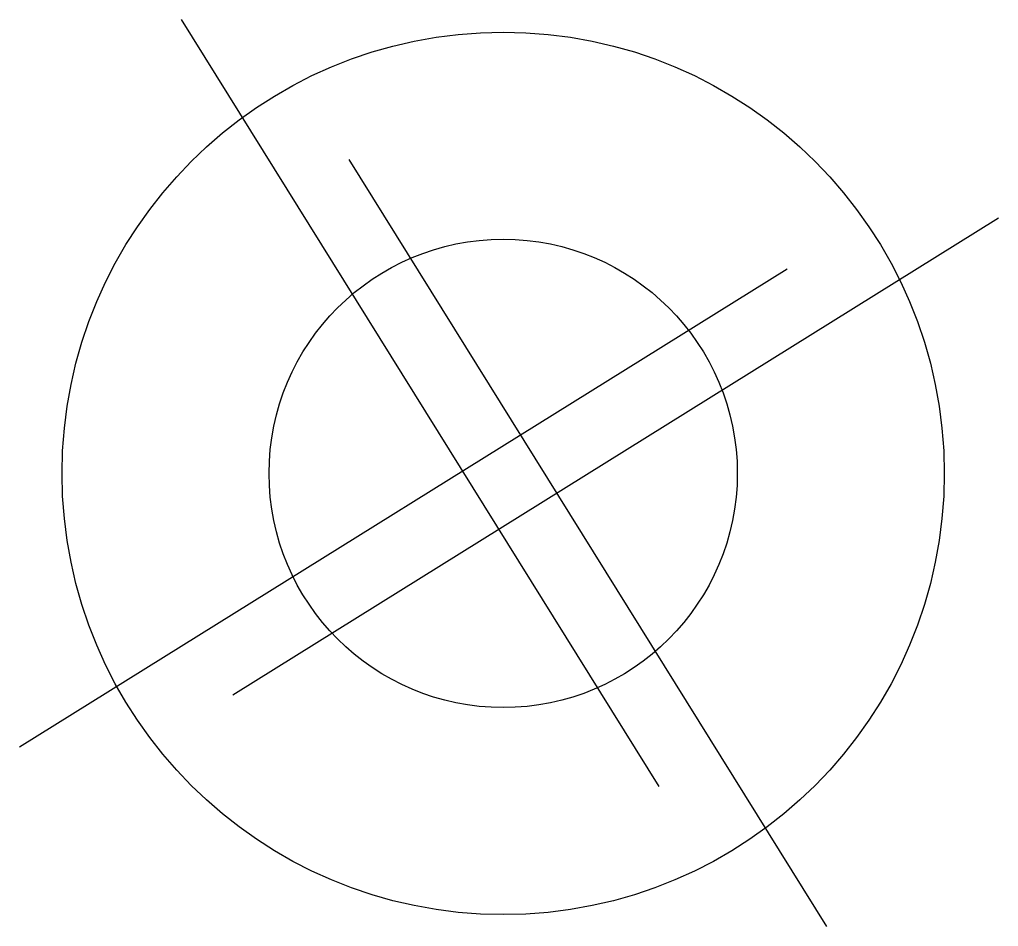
# Model space of a CAD drawing. Header units: metres. Extents: x -0.192 to 0.196, y -0.18 to 0.18.
import ezdxf

# ---------------------------------------------------------------- set-up
doc = ezdxf.new("R2010")
doc.units = ezdxf.units.M

msp = doc.modelspace()

# ---------------------------------------------------------------- linework, layer by layer
for p, q in [((-0.12781, 0.17998), (0.06171, -0.12425)), ((-0.0612, 0.1245), (0.12829, -0.17968)), ((0.19648, 0.10123), (-0.10726, -0.08799)), ((0.11261, 0.08103), (-0.19187, -0.10864))]:
    msp.add_line(p, q)
for radius in [0.175, 0.09289]:
    msp.add_circle((0, 0), radius)

doc.saveas('drawing.dxf')
